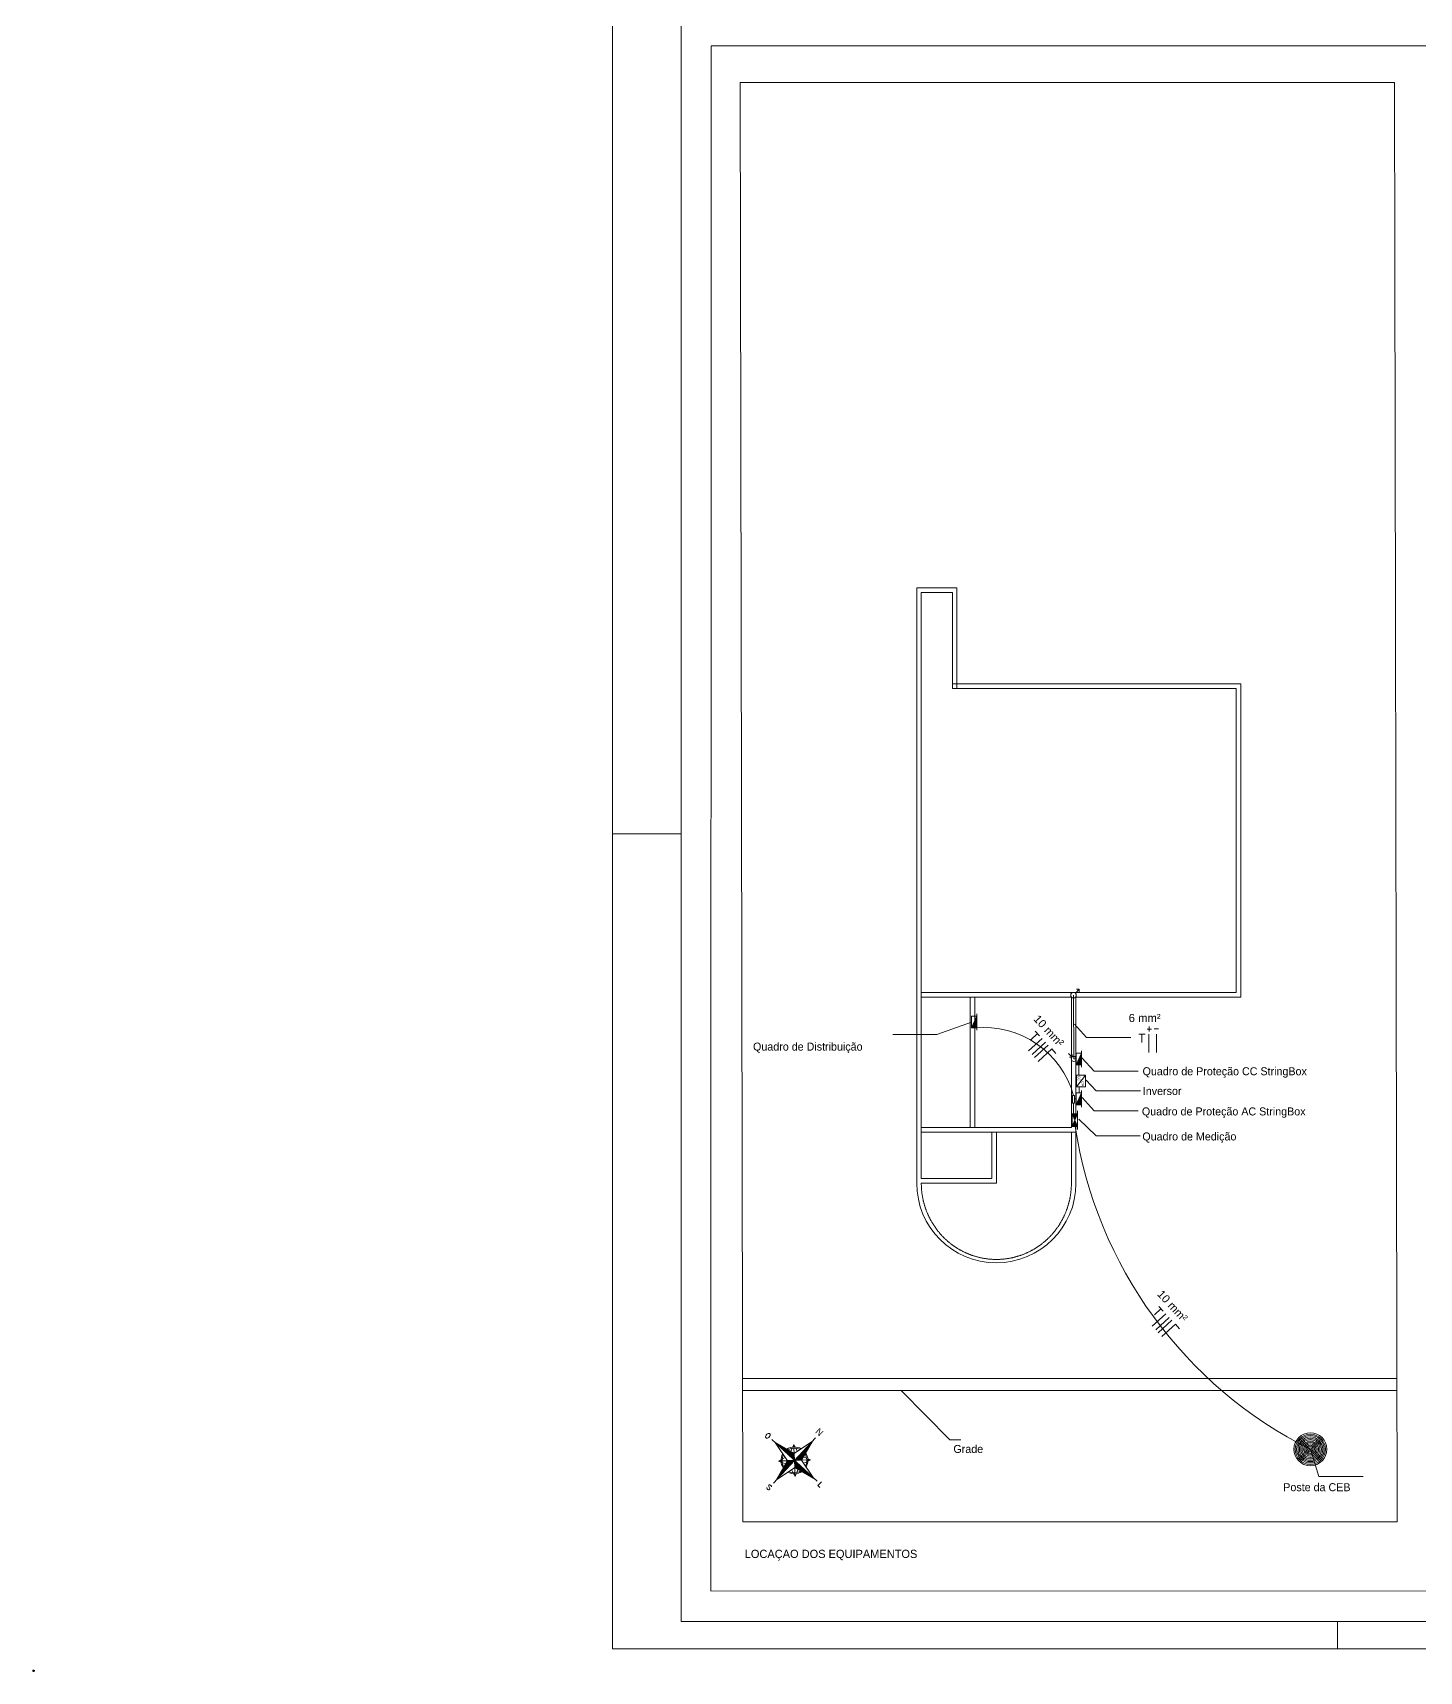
# Model space of a CAD drawing. Header units: centimetres. Extents: x -31425 to 547589, y -58792 to 172981.
# Drawn here: x -9481 to 51111, y 2480 to 74125 of the extents above; entities that cross this region are included whole.
import ezdxf
from ezdxf.enums import TextEntityAlignment as Align

# ---------------------------------------------------------------- set-up
doc = ezdxf.new("R2010")
doc.units = ezdxf.units.CM
doc.layers.get('0').update_dxf_attribs({"color": 4})
for name, color, linetype in [('01', 1, 'Continuous'), ('Cotas', 7, 'Continuous'), ('L_DECA', 7, 'Continuous'), ('Legenda_eletrica_predial|ELETRICA', 2, 'Continuous'), ('WY-LEGENDA_TEXTO', 2, 'Continuous')]:
    doc.layers.add(name, color=color, linetype=linetype)
doc.layers.add('AR-EQP-ACN', color=2, linetype='Continuous', lineweight=20)
doc.layers.add('Blocos', color=2, linetype='Continuous', lineweight=25)
doc.layers.get('Cotas').off()
doc.styles.add('arial', font='arial.ttf')
doc.styles.add('GOTHICE', font='gothice')
doc.styles.add('ROMANS', font='romans.shx', dxfattribs={"width": 1.5})

# ---------------------------------------------------------------- blocks, each defined once
blk = doc.blocks.new('Tanque com Coluna Pequeno')
at = {"layer": 'L_DECA', "color": 2}
for p, q in [((-0.28, 0), (0.28, 0)), ((-0.28, 0), (-0.28, -0.35)), ((0.28, 0), (0.28, -0.35)), ((-0.25, -0.07), (-0.25, -0.34)), ((-0.21, -0.03), (0.21, -0.03)), ((0.25, -0.07), (0.25, -0.34))]:
    blk.add_line(p, q, dxfattribs=at)
at = {"layer": 'L_DECA', "color": 1}
for p, q in [((-0.23, -0.14), (-0.23, -0.29)), ((-0.23, -0.3), (-0.23, -0.3)), ((-0.23, -0.31), (-0.23, -0.32)), ((-0.23, -0.32), (-0.23, -0.33)), ((-0.23, -0.34), (-0.23, -0.35)), ((-0.23, -0.35), (-0.23, -0.36)), ((0.23, -0.14), (0.23, -0.29)), ((0.23, -0.3), (0.23, -0.3)), ((0.23, -0.31), (0.23, -0.32)), ((0.23, -0.32), (0.23, -0.33)), ((0.23, -0.34), (0.23, -0.35)), ((0.23, -0.35), (0.23, -0.36))]:
    blk.add_line(p, q, dxfattribs=at)
for radius in [0.0225, 0.011]:
    blk.add_circle((0, -0.14), radius, dxfattribs=at)
at = {"layer": 'L_DECA', "color": 2}
for centre, radius, start, end in [((-0.23, -0.35), 0.05, 180, 258.28678), ((-0.21, -0.07), 0.04, 90, 180), ((-0.01, -0.45), 0.397, 88.21634, 126.78896), ((-0.22, -0.34), 0.03, 180, 258.70177), ((0, 0.76), 1.18, 258.28678, 270), ((0, 0.76), 1.15, 258.70177, 270), ((0.01, -0.45), 0.397, 53.21104, 91.78366), ((0, 0.76), 1.15, 270, 281.29823), ((0, 0.76), 1.18, 270, 281.71322), ((0.21, -0.07), 0.04, 0, 90), ((0.22, -0.34), 0.03, 281.29823, 0), ((0.23, -0.35), 0.05, 281.71322, 0)]:
    blk.add_arc(centre, radius, start, end, dxfattribs=at)
at = {"layer": 'L_DECA', "color": 1}
for centre, radius, start, end in [((0, -0.46), 0.388, 89.29631, 125.17971), ((-0.01, 0.83), 1.13, 258.79776, 270.41551), ((-0.01, 0.82), 1.14, 258.86747, 270.41551), ((-0.01, 0.82), 1.15, 258.93632, 270.41551), ((-0.01, 0.82), 1.15, 259.00431, 270.41551), ((-0.01, 0.82), 1.16, 259.07147, 270.41551), ((-0.01, 0.82), 1.17, 259.13781, 270.41551), ((-0.01, 0.82), 1.17, 259.20334, 270.41551), ((-0.01, 0.82), 1.18, 259.26809, 270.41551), ((-0.01, 0.82), 1.19, 259.33205, 270.41551), ((-0.01, 0.82), 1.2, 259.39526, 270.41551), ((-0.01, 0.82), 1.2, 259.45771, 270.41551), ((0, -0.46), 0.388, 54.82029, 90.70369), ((0.01, 0.83), 1.13, 269.58449, 281.20224), ((0.01, 0.82), 1.15, 269.58449, 281.06368), ((0.01, 0.82), 1.14, 269.58449, 281.13253), ((0.01, 0.82), 1.15, 269.58449, 280.99569), ((0.01, 0.82), 1.16, 269.58449, 280.92853), ((0.01, 0.82), 1.17, 269.58449, 280.86219), ((0.01, 0.82), 1.17, 269.58449, 280.79666), ((0.01, 0.82), 1.18, 269.58449, 280.73191), ((0.01, 0.82), 1.2, 269.58449, 280.60474), ((0.01, 0.82), 1.19, 269.58449, 280.66795), ((0.01, 0.82), 1.2, 269.58449, 280.54229)]:
    blk.add_arc(centre, radius, start, end, dxfattribs=at)
blk = doc.blocks.new('*X110')
at = {"color": 0}
for p, q in [((0.003, 0.586), (0.005, 0.588)), ((0.003, 0.56), (0.01, 0.567)), ((0.003, 0.533), (0.015, 0.545)), ((0.003, 0.507), (0.02, 0.524)), ((0.003, 0.48), (0.025, 0.502)), ((0.003, 0.454), (0.03, 0.481)), ((0.003, 0.427), (0.035, 0.459)), ((0.003, 0.4), (0.04, 0.438)), ((0.003, 0.374), (0.045, 0.416)), ((0.003, 0.347), (0.05, 0.395)), ((0.003, 0.321), (0.055, 0.373)), ((0.003, 0.294), (0.06, 0.352)), ((0.003, 0.268), (0.065, 0.33)), ((0.003, 0.241), (0.07, 0.309)), ((0.003, 0.215), (0.075, 0.287)), ((0.003, 0.188), (0.08, 0.266)), ((0.003, 0.162), (0.085, 0.244)), ((0.003, 0.135), (0.09, 0.223)), ((0.003, 0.109), (0.095, 0.201)), ((0.003, 0.082), (0.1, 0.18)), ((0.003, 0.056), (0.105, 0.158)), ((0.003, 0.029), (0.11, 0.137)), ((0.003, 0.003), (0.115, 0.115))]:
    blk.add_line(p, q, dxfattribs=at)

msp = doc.modelspace()

# ---------------------------------------------------------------- hatches: boundary and pattern name
at = {"lineweight": 5}
h = msp.add_hatch(dxfattribs=at)
h.set_pattern_fill('AR-BRSTD', color=256, scale=100, style=0)
h.set_pattern_definition([(0, (11890, 0), (0, 6774.2), []), (90, (11890, 0), (-10160, 6774.2), [6774.2, -6774.2])])
h.paths.add_polyline_path([(32173.925, 38354.031, 1), (31327.531, 38354.031, 1)])
for points in [[(31551.453, 30608.713), (31778.534, 31126.527), (31778.534, 30608.713)], [(36125.306, 28992.493), (36352.387, 29510.307), (36352.387, 28992.493)], [(36125.306, 27249.753), (36352.387, 27767.568), (36352.387, 27249.753)]]:
    msp.add_hatch(color=251, dxfattribs=at).paths.add_polyline_path(points)
at = {"layer": '01', "lineweight": 5}
h = msp.add_hatch(color=251, dxfattribs=at)
h.paths.add_polyline_path([(35940.512, 26853.94), (36175.09, 26853.94), (36057.801, 26579.187)])
h.paths.add_polyline_path([(36057.801, 26579.187), (36175.09, 26304.433), (35940.512, 26304.433)])

# ---------------------------------------------------------------- linework, layer by layer
at = {"lineweight": 5}
for p, q in [((15860.195, 123806.366), (15860.195, 3453.479)), ((18860.195, 122606.366), (18860.195, 4653.479)), ((20151.178, 5974.469), (20159.654, 73539.696)), ((20159.67, 73553.808), (85778.89, 73554.172)), ((15860.195, 39093.479), (18860.195, 39093.479)), ((20151.194, 5988.581), (85764.385, 5974.498)), ((18860.195, 4653.479), (157340.195, 4653.479)), ((47540.195, 3453.479), (47540.195, 4653.479)), ((15860.195, 3453.479), (158540.195, 3453.479))]:
    msp.add_line(p, q, dxfattribs=at)
at = {"color": 251, "lineweight": 5}
for p, q in [((35910.634, 31956.059), (29350.634, 31956.059)), ((31486.2, 31956.059), (29350.634, 31956.059)), ((32206.151, 31956.059), (35910.634, 31956.059)), ((35910.634, 26256.059), (35910.634, 31956.059)), ((43310.634, 31956.059), (36110.634, 31956.059)), ((31778.534, 31126.527), (31551.453, 30608.713)), ((31778.534, 31126.527), (31778.534, 31226.527)), ((31778.534, 30608.713), (31778.534, 30508.713)), ((36352.387, 29510.307), (36125.306, 28992.493)), ((36352.387, 29510.307), (36352.387, 29610.307)), ((36352.387, 28992.493), (36352.387, 28892.493)), ((36352.387, 27767.568), (36125.306, 27249.753)), ((36352.387, 27767.568), (36352.387, 27867.568)), ((36352.387, 27249.753), (36352.387, 27149.753)), ((29350.634, 26257.009), (35910.634, 26256.059)), ((29350.634, 26057.009), (36110.634, 26057.009)), ((32430.634, 26057.009), (32430.634, 24021.503)), ((32630.634, 26056.059), (32630.634, 23821.503)), ((35910.634, 26056.059), (35910.634, 23821.503)), ((36110.634, 26056.059), (36110.619, 23811.549)), ((32430.634, 24021.503), (29350.634, 24021.503)), ((32630.634, 23821.503), (29350.634, 23821.503))]:
    msp.add_line(p, q, dxfattribs=at)
at = {"color": 1, "lineweight": 5}
msp.add_line((36110.634, 31956.059), (38456.739, 31956.059), dxfattribs=at)
at = {"color": 5, "lineweight": 5}
for p, q in [((34629.858, 30145.097), (34040.195, 29602.531)), ((34425.671, 30367.009), (34130.839, 30095.726)), ((34522.544, 30261.727), (34333.392, 30467.298)), ((39138.029, 30341.736), (38858.677, 30341.736)), ((38994.96, 30341.736), (38995.196, 29969.86)), ((38994.96, 30341.736), (38995.196, 29969.86)), ((39316.1, 30562.251), (39222.002, 30562.251)), ((39296.519, 30341.736), (39296.519, 29540.436)), ((39296.519, 30341.736), (39296.519, 29540.436)), ((39316.1, 30666.7), (39316.1, 30457.803)), ((39316.1, 30562.251), (39410.197, 30562.251)), ((39533.936, 30569.779), (39717.426, 30569.779)), ((39636.52, 30341.736), (39636.52, 29540.436)), ((39636.52, 30341.736), (39636.52, 29540.436)), ((34778.296, 29983.775), (34188.633, 29441.208)), ((34894.158, 29857.855), (34304.495, 29315.288)), ((35049.462, 29689.071), (34459.799, 29146.504)), ((35049.462, 29689.071), (35233.59, 29488.959)), ((40034.547, 18113.587), (39444.884, 17571.021)), ((39830.36, 18335.499), (39535.528, 18064.216)), ((40182.985, 17952.265), (39593.322, 17409.698)), ((39927.233, 18230.217), (39738.081, 18435.788)), ((40298.848, 17826.345), (39709.184, 17283.778)), ((40454.151, 17657.561), (39864.488, 17114.994)), ((40454.151, 17657.561), (40638.279, 17457.449))]:
    msp.add_line(p, q, dxfattribs=at)
at = {"color": 251, "lineweight": 9}
msp.add_line((36532.243, 28544.354), (36129.437, 28028.839), dxfattribs=at)
at = {"color": 252, "lineweight": 5}
for p, q in [((22818.974, 12612.209), (24794.997, 10784.03)), ((22892.895, 10710.108), (24721.075, 12686.131)), ((23779.701, 12400.163), (23784.161, 12285.421)), ((23786.027, 12237.386), (23794.953, 12007.722)), ((23104.941, 11670.836), (23219.683, 11675.295)), ((23267.719, 11677.162), (23497.382, 11686.087)), ((23497.382, 11686.087), (24116.588, 11710.152)), ((23819.017, 11388.517), (23794.953, 12007.722)), ((24346.252, 11719.077), (24116.588, 11710.152)), ((24509.029, 11725.403), (24394.287, 11720.944)), ((23827.943, 11158.853), (23819.017, 11388.517)), ((23834.269, 10996.076), (23829.81, 11110.818))]:
    msp.add_line(p, q, dxfattribs=at)
at = {"color": 251, "lineweight": 5}
for points in [[(31551.453, 31126.527), (31778.534, 31126.527), (31778.534, 30608.713), (31551.453, 30608.713)], [(36125.306, 29510.307), (36352.387, 29510.307), (36352.387, 28992.493), (36125.306, 28992.493)], [(36125.306, 27767.568), (36352.387, 27767.568), (36352.387, 27249.753), (36125.306, 27249.753)]]:
    msp.add_lwpolyline(points, close=True, dxfattribs=at)
at = {"color": 251, "lineweight": 9}
msp.add_lwpolyline([(36532.243, 28544.354), (36129.437, 28544.354), (36129.437, 28028.839), (36532.243, 28028.839)], close=True, dxfattribs=at)
at = {"color": 252, "lineweight": 5}
for points in [[(23497.382, 11686.087), (22960.118, 12481.625), (23794.953, 12007.722), (24590.491, 12544.987), (24116.588, 11710.152), (24653.852, 10914.614), (23819.017, 11388.517), (23023.48, 10851.253), (23497.382, 11686.087)], [(23710.024, 12229.011), (23652.789, 12088.423)], [(23837.338, 12285.08), (23779.701, 12400.163), (23731.17, 12280.954)], [(23930.425, 12099.213), (23862.452, 12234.935)], [(23220.024, 11728.472), (23104.941, 11670.836), (23224.15, 11622.305)], [(23405.892, 11821.559), (23270.17, 11753.586)], [(23276.093, 11601.158), (23416.682, 11543.924)], [(24337.877, 11795.081), (24197.289, 11852.315)], [(24208.078, 11574.68), (24343.801, 11642.653)], [(24393.946, 11667.767), (24509.029, 11725.403), (24389.82, 11773.934)], [(23683.546, 11297.026), (23751.519, 11161.304)], [(23776.632, 11111.159), (23834.269, 10996.076), (23882.8, 11115.285)], [(23903.946, 11167.228), (23961.181, 11307.816)]]:
    msp.add_lwpolyline(points, dxfattribs=at)
at = {"color": 251, "lineweight": 5}
msp.add_arc((32630.634, 23821.503), 3480, 180, 359.8361185, dxfattribs=at)
at = {"color": 252, "lineweight": 5}
for radius, start, end in [(587.745, 60.64810395, 123.80305341), (539.673, 63.23564846, 121.2155089), (587.745, 150.64810395, 213.80305341), (539.673, 153.23564846, 211.2155089), (539.673, 333.23564846, 31.2155089), (587.745, 330.64810395, 33.80305341), (587.745, 240.64810395, 303.80305341), (539.673, 243.23564846, 301.2155089)]:
    msp.add_arc((23806.985, 11698.12), radius, start, end, dxfattribs=at)
at = {"color": 251, "lineweight": 5}
msp.add_open_spline([(29350.634, 23821.503), (29350.714, 23803.76), (29350.875, 23768.274), (29352.176, 23715.058), (29354.252, 23661.87), (29357.179, 23608.723), (29360.935, 23555.63), (29365.526, 23502.605), (29370.948, 23449.661), (29377.201, 23396.813), (29384.283, 23344.073), (29392.191, 23291.455), (29400.925, 23238.973), (29410.481, 23186.639), (29420.857, 23134.468), (29432.051, 23082.472), (29444.06, 23030.666), (29456.88, 22979.061), (29470.509, 22927.672), (29484.942, 22876.511), (29500.176, 22825.592), (29516.207, 22774.927), (29533.031, 22724.53), (29550.644, 22674.413), (29569.041, 22624.589), (29588.217, 22575.071), (29608.167, 22525.871), (29628.887, 22477.002), (29650.371, 22428.476), (29672.612, 22380.306), (29695.607, 22332.505), (29719.348, 22285.083), (29743.83, 22238.054), (29769.046, 22191.428), (29794.99, 22145.219), (29821.655, 22099.438), (29849.035, 22054.097), (29877.121, 22009.206), (29905.908, 21964.778), (29935.387, 21920.823), (29965.551, 21877.354), (29996.393, 21834.38), (30027.904, 21791.913), (30060.077, 21749.964), (30092.902, 21708.543), (30126.372, 21667.661), (30160.478, 21627.327), (30195.212, 21587.554), (30230.564, 21548.349), (30266.525, 21509.724), (30303.086, 21471.688), (30340.239, 21434.251), (30377.972, 21397.421), (30416.277, 21361.21), (30455.145, 21325.625), (30494.564, 21290.676), (30534.525, 21256.371), (30575.018, 21222.719), (30616.032, 21189.729), (30657.556, 21157.409), (30699.582, 21125.767), (30742.096, 21094.811), (30785.09, 21064.548), (30828.551, 21034.988), (30872.469, 21006.136), (30916.833, 20978), (30961.631, 20950.588), (31006.851, 20923.906), (31052.483, 20897.961), (31098.515, 20872.759), (31144.935, 20848.307), (31191.731, 20824.611), (31238.891, 20801.676), (31286.404, 20779.51), (31334.257, 20758.116), (31382.438, 20737.501), (31430.936, 20717.669), (31479.736, 20698.626), (31528.828, 20680.377), (31578.199, 20662.926), (31627.836, 20646.277), (31677.727, 20630.434), (31727.859, 20615.402), (31778.22, 20601.184), (31828.796, 20587.785), (31879.574, 20575.206), (31930.543, 20563.452), (31981.689, 20552.525), (32032.999, 20542.427), (32084.46, 20533.163), (32136.059, 20524.733), (32187.783, 20517.14), (32239.619, 20510.387), (32291.555, 20504.473), (32343.575, 20499.402), (32395.669, 20495.174), (32447.821, 20491.79), (32500.02, 20489.252), (32552.252, 20487.559), (32604.504, 20486.712), (32656.763, 20486.712), (32709.015, 20487.559), (32761.247, 20489.252), (32813.446, 20491.79), (32865.598, 20495.174), (32917.692, 20499.402), (32969.713, 20504.473), (33021.648, 20510.387), (33073.484, 20517.14), (33125.208, 20524.733), (33176.807, 20533.163), (33228.268, 20542.427), (33279.578, 20552.525), (33330.724, 20563.452), (33381.693, 20575.206), (33432.471, 20587.785), (33483.047, 20601.184), (33533.408, 20615.402), (33583.54, 20630.434), (33633.431, 20646.277), (33683.068, 20662.926), (33732.439, 20680.377), (33781.531, 20698.626), (33830.332, 20717.669), (33878.829, 20737.501), (33927.01, 20758.116), (33974.863, 20779.51), (34022.376, 20801.676), (34069.536, 20824.611), (34116.332, 20848.307), (34162.752, 20872.759), (34208.784, 20897.961), (34254.416, 20923.906), (34299.636, 20950.588), (34344.434, 20978), (34388.798, 21006.136), (34432.716, 21034.988), (34476.177, 21064.548), (34519.171, 21094.811), (34561.685, 21125.767), (34603.711, 21157.409), (34645.236, 21189.729), (34686.25, 21222.719), (34726.742, 21256.371), (34766.703, 21290.676), (34806.122, 21325.625), (34844.99, 21361.21), (34883.295, 21397.421), (34921.029, 21434.251), (34958.181, 21471.688), (34994.742, 21509.724), (35030.704, 21548.349), (35066.055, 21587.554), (35100.789, 21627.327), (35134.895, 21667.661), (35168.365, 21708.543), (35201.191, 21749.964), (35233.363, 21791.913), (35264.874, 21834.38), (35295.716, 21877.354), (35325.88, 21920.823), (35355.359, 21964.778), (35384.146, 22009.206), (35412.232, 22054.097), (35439.612, 22099.438), (35466.277, 22145.219), (35492.221, 22191.428), (35517.437, 22238.054), (35541.919, 22285.083), (35565.66, 22332.505), (35588.655, 22380.306), (35610.897, 22428.476), (35632.38, 22477.002), (35653.1, 22525.871), (35673.05, 22575.071), (35692.226, 22624.589), (35710.623, 22674.413), (35728.236, 22724.53), (35745.06, 22774.927), (35761.091, 22825.592), (35776.325, 22876.511), (35790.759, 22927.672), (35804.387, 22979.061), (35817.207, 23030.666), (35829.216, 23082.472), (35840.41, 23134.468), (35850.786, 23186.639), (35860.342, 23238.973), (35869.076, 23291.455), (35876.985, 23344.073), (35884.066, 23396.813), (35890.319, 23449.661), (35895.741, 23502.605), (35900.332, 23555.63), (35904.089, 23608.723), (35907.015, 23661.87), (35909.091, 23715.058), (35910.392, 23768.274), (35910.553, 23803.76), (35910.634, 23821.503), (35910.634, 23821.503), (35910.634, 23821.503), (35910.634, 23821.503)], degree=3, knots=[0, 0, 0, 0, 53.22868622, 106.456882768, 159.684100454, 212.909851053, 266.133647791, 319.355005818, 372.573442696, 425.788478867, 478.999638132, 532.206448121, 585.408440761, 638.605152739, 691.796125961, 744.980908008, 798.159052585, 851.330119965, 904.493677429, 957.649299692, 1010.796569337, 1063.935077222, 1117.064422901, 1170.184215018, 1223.294071705, 1276.393620968, 1329.482501057, 1382.560360841, 1435.626860158, 1488.681670165, 1541.724473674, 1594.754965474, 1647.772852648, 1700.777854874, 1753.769704714, 1806.748147896, 1859.712943576, 1912.663864589, 1965.600697696, 2018.523243803, 2071.431318177, 2124.324750645, 2177.203385775, 2230.067083051, 2282.915717028, 2335.749177469, 2388.567369474, 2441.370213589, 2494.157645905, 2546.929618132, 2599.686097667, 2652.427067641, 2705.152526954, 2757.862490288, 2810.556988108, 2863.236066648, 2915.89978788, 2968.548229463, 3021.181484679, 3073.799662355, 3126.402886767, 3178.991297522, 3231.565049434, 3284.124312378, 3336.669271128, 3389.200125182, 3441.717088569, 3494.220389641, 3546.710270849, 3599.186988508, 3651.65081254, 3704.102026208, 3756.540925833, 3808.967820498, 3861.383031735, 3913.786893204, 3966.179750353, 4018.561960069, 4070.933890312, 4123.295919742, 4175.648437332, 4227.991841966, 4280.326542031, 4332.652954997, 4384.971506984, 4437.282632323, 4489.586773106, 4541.884378727, 4594.175905415, 4646.461815759, 4698.742578229, 4751.018666682, 4803.290559874, 4855.558740955, 4907.823696964, 4960.085918322, 5012.345898318, 5064.60413259, 5116.861118605, 5169.117355144, 5221.373341769, 5273.629578307, 5325.886564323, 5378.144798595, 5430.404778591, 5482.666999949, 5534.931955958, 5587.200137039, 5639.472030231, 5691.748118684, 5744.028881153, 5796.314791498, 5848.606318186, 5900.903923807, 5953.20806459, 6005.519189929, 6057.837741916, 6110.164154882, 6162.498854947, 6214.842259581, 6267.194777171, 6319.556806601, 6371.928736844, 6424.31094656, 6476.703803709, 6529.107665178, 6581.522876415, 6633.94977108, 6686.388670705, 6738.839884373, 6791.303708405, 6843.780426064, 6896.270307272, 6948.773608344, 7001.290571731, 7053.821425785, 7106.366384535, 7158.925647479, 7211.499399391, 7264.087810146, 7316.691034558, 7369.309212234, 7421.94246745, 7474.590909033, 7527.254630265, 7579.933708805, 7632.628206625, 7685.338169959, 7738.063629272, 7790.804599246, 7843.561078781, 7896.333051008, 7949.120483324, 8001.923327439, 8054.741519444, 8107.574979885, 8160.423613862, 8213.287311138, 8266.165946268, 8319.059378735, 8371.967453109, 8424.889999217, 8477.826832324, 8530.777753337, 8583.742549017, 8636.720992199, 8689.712842039, 8742.717844265, 8795.735731439, 8848.766223239, 8901.809026748, 8954.863836755, 9007.930336072, 9061.008195856, 9114.097075945, 9167.196625208, 9220.306481895, 9273.426274012, 9326.555619691, 9379.694127576, 9432.84139722, 9485.997019484, 9539.160576947, 9592.331644328, 9645.509788905, 9698.694570952, 9751.885544174, 9805.082256151, 9858.284248791, 9911.491058781, 9964.702218046, 10017.917254217, 10071.135691094, 10124.357049122, 10177.58084586, 10230.806596459, 10284.033814145, 10337.262010693, 10390.490696913, 10390.490696913, 10390.490696913, 10390.508825361, 10390.508825361, 10390.508825361, 10390.508825361], dxfattribs=at)
at = {"layer": '01', "color": 251, "lineweight": 5}
for p, q in [((29150.634, 23821.503), (29150.634, 49856.059)), ((30910.634, 49856.059), (29150.634, 49856.059)), ((30710.634, 49656.059), (29350.634, 49656.059)), ((29350.634, 24021.503), (29350.634, 49656.059)), ((30710.634, 45456.059), (30710.634, 49656.059)), ((30910.634, 45456.059), (30910.634, 49856.059)), ((43310.634, 45656.059), (30710.634, 45656.059)), ((43110.634, 45456.059), (30710.634, 45456.059)), ((43110.634, 32156.059), (43110.634, 45456.059)), ((43310.634, 31956.059), (43310.634, 45656.059)), ((43110.634, 32156.059), (29350.634, 32155.802)), ((31486.2, 31956.059), (31486.2, 26256.7)), ((31686.2, 31956.059), (31686.2, 26256.7)), ((36110.634, 31956.059), (36110.634, 26863.6)), ((36175.09, 26853.94), (35940.512, 26304.433)), ((35940.512, 26853.94), (36175.09, 26304.433)), ((36175.09, 26853.94), (36175.09, 26979.613)), ((36175.09, 26853.94), (36175.09, 26853.94)), ((36110.634, 26056.059), (36110.634, 26303.6)), ((36175.09, 26304.433), (36175.09, 26166.914)), ((21539.278, 15286.558), (50130.136, 15286.558)), ((21540.205, 14753.673), (50131.063, 14753.673))]:
    msp.add_line(p, q, dxfattribs=at)
at = {"layer": '01', "color": 1, "lineweight": 5}
for p, q in [((36003.95, 32040.499), (36013.053, 29254.976)), ((36013.053, 29254.976), (36125.306, 29254.976)), ((36238.847, 28992.493), (36238.753, 28543.537)), ((36252.463, 28028.023), (36252.463, 27778.655)), ((36006.67, 26863.028), (36006.67, 27329.586)), ((36125.306, 27508.088), (36043.24, 27508.088))]:
    msp.add_line(p, q, dxfattribs=at)
at = {"layer": '01', "color": 5, "lineweight": 5}
for p, q in [((31551.453, 30867.62), (30027.476, 30318.385)), ((28101.876, 30318.385), (30027.476, 30318.385)), ((36041.011, 30772.34), (36576.125, 30185.067)), ((36576.125, 30185.067), (38501.725, 30185.067)), ((36371.641, 29301.459), (36906.756, 28714.186)), ((36906.756, 28714.186), (38832.356, 28714.186)), ((36549.441, 28328.458), (36989.919, 27864.191)), ((36374.119, 27567.002), (36909.233, 26979.729)), ((36989.919, 27864.191), (38925.817, 27864.191)), ((36234.635, 26618.65), (36991.23, 25896.603)), ((36909.233, 26979.729), (38834.834, 26979.729)), ((36991.23, 25896.603), (38916.831, 25896.603)), ((28467.776, 14753.673), (30599.323, 12599.038)), ((30599.323, 12599.038), (31078.471, 12599.038)), ((46354.549, 12186.653), (46724.674, 10996.742)), ((46724.674, 10996.742), (48660.572, 10996.742))]:
    msp.add_line(p, q, dxfattribs=at)
at = {"layer": '01', "color": 251, "lineweight": 5}
for points in [[(35954.397, 27651.041), (36043.286, 27651.041), (36043.286, 27327.232), (35954.397, 27327.232)], [(35940.512, 26853.94), (36175.09, 26853.94), (36175.09, 26304.433), (35940.512, 26304.433)]]:
    msp.add_lwpolyline(points, close=True, dxfattribs=at)
at = {"layer": '01', "color": 1, "lineweight": 5}
for centre, radius, start, end in [((32094.996, 26572.772), 4056.591, 15.36092269, 95.7836933), ((54809.433, 29142.155), 18946.612, 188.61641493, 243.49679889)]:
    msp.add_arc(centre, radius, start, end, dxfattribs=at)
at = {"layer": 'AR-EQP-ACN', "color": 251, "lineweight": 5}
msp.add_lwpolyline([(21550.209, 9006.999), (21440.646, 71946.617), (50031.504, 71946.617), (50141.067, 9006.999)], close=True, dxfattribs=at)
at = {"layer": 'Legenda_eletrica_predial|ELETRICA', "color": 5, "lineweight": 5}
for p, q in [((36255.85, 32302.559), (36084.023, 32130.733)), ((36255.85, 32302.559), (36134.35, 32302.559)), ((36255.85, 32302.559), (36255.85, 32181.059)), ((35938.767, 29336.674), (35784.123, 29491.318)), ((35938.767, 29336.674), (35938.767, 29446.024)), ((35938.767, 29336.674), (35829.417, 29336.674))]:
    msp.add_line(p, q, dxfattribs=at)
for centre, radius in [((36003.95, 32040.499), 121.5), ((36013.053, 29254.976), 109.35)]:
    msp.add_circle(centre, radius, dxfattribs=at)
at = {"layer": 'Legenda_eletrica_predial|ELETRICA', "color": 251, "lineweight": 5}
for radius in [720, 660, 600, 540, 480, 420, 360, 300, 240, 180, 120, 60]:
    msp.add_circle((46354.549, 12186.653), radius, dxfattribs=at)

# ---------------------------------------------------------------- block references
at = {"color": 252, "lineweight": 5}
for p, xscale, yscale, zscale, rotation in [((23797.957, 11699.306), 1922.862823043132, 1922.862823043133, 1922.862823043133, 47.22557868039227), ((23808.171, 11707.148), 1922.862823043132, 1922.862823043132, 1922.862823043132, 317.2255786803922), ((23805.799, 11689.091), 1922.862823043133, 1922.862823043133, 1922.862823043133, 137.2255786803923), ((23816.013, 11696.933), 1922.862823043133, 1922.862823043133, 1922.862823043133, 227.2255786803922)]:
    msp.add_blockref('*X110', p, dxfattribs=dict(at, xscale=xscale, yscale=yscale, zscale=zscale, rotation=rotation))
at = {"layer": 'Cotas', "xscale": 99.99999999902988, "yscale": 99.99999999902988, "zscale": 99.99999999902988}
msp.add_blockref('Tanque com Coluna Pequeno', (-9453.087, 2522.291), dxfattribs=at)

# ---------------------------------------------------------------- texts
at = {"color": 251, "lineweight": 5, "style": 'GOTHICE'}
msp.add_text('N', height=288.429, rotation=317.22557868, dxfattribs=at).set_placement((24696.74, 12929.146))
at = {"color": 252, "lineweight": 5, "style": 'ROMANS'}
for s, p in [('O', (22487.395, 12760.306)), ('L', (24797.875, 10624.471)), ('S', (22550.394, 10505.602))]:
    msp.add_text(s, height=230.744, rotation=317.22557868, dxfattribs=at).set_placement(p)
at = {"lineweight": 5}
msp.add_text('LOCAÇAO DOS EQUIPAMENTOS', height=360, dxfattribs=at).set_placement((21634.074, 7431.98))
at = {"layer": 'Blocos', "color": 5, "lineweight": 9, "style": 'arial', "width": 0.8}
for s, p in [('CC', (36185.903, 28401.867)), ('CA', (36355.392, 28166.26))]:
    msp.add_text(s, height=111.132, rotation=270.27055759, dxfattribs=at).set_placement(p, align=Align.CENTER)
at = {"layer": 'WY-LEGENDA_TEXTO', "color": 251, "lineweight": 5, "char_height": 352.8, "width": 2371.12411, "attachment_point": 1, "rotation": 312.61808075, "style": 'arial'}
for insert in [(34487.252, 31219.312), (39891.941, 19187.802)]:
    msp.add_mtext('10 mm²', dxfattribs=dict(at, insert=insert))
at = {"layer": 'WY-LEGENDA_TEXTO', "color": 251, "lineweight": 5, "insert": (38414.354, 31221.093), "char_height": 352.8, "width": 2371.12411, "attachment_point": 1, "style": 'arial'}
msp.add_mtext('6 mm²', dxfattribs=at)
at = {"layer": 'WY-LEGENDA_TEXTO', "color": 251, "lineweight": 5, "char_height": 350, "attachment_point": 1, "line_spacing_factor": 1.5625}
for s, insert, width in [('Quadro de Distribuição', (21997.013, 29968.461), 10000), ('Quadro de Proteção CC StringBox', (39021.077, 28890.102), 10668.24781), ('Inversor', (39032, 28026.83), 10000), ('Quadro de Proteção AC StringBox', (38990.81, 27133.936), 11052.08564), ('Quadro de Medição', (39011.405, 26039.446), 10000), ('Grade', (30754.051, 12374.393), 10000), ('Poste da CEB\\P', (45169.73, 10702.473), 10000)]:
    msp.add_mtext(s, dxfattribs=dict(at, insert=insert, width=width))

doc.saveas('drawing.dxf')
